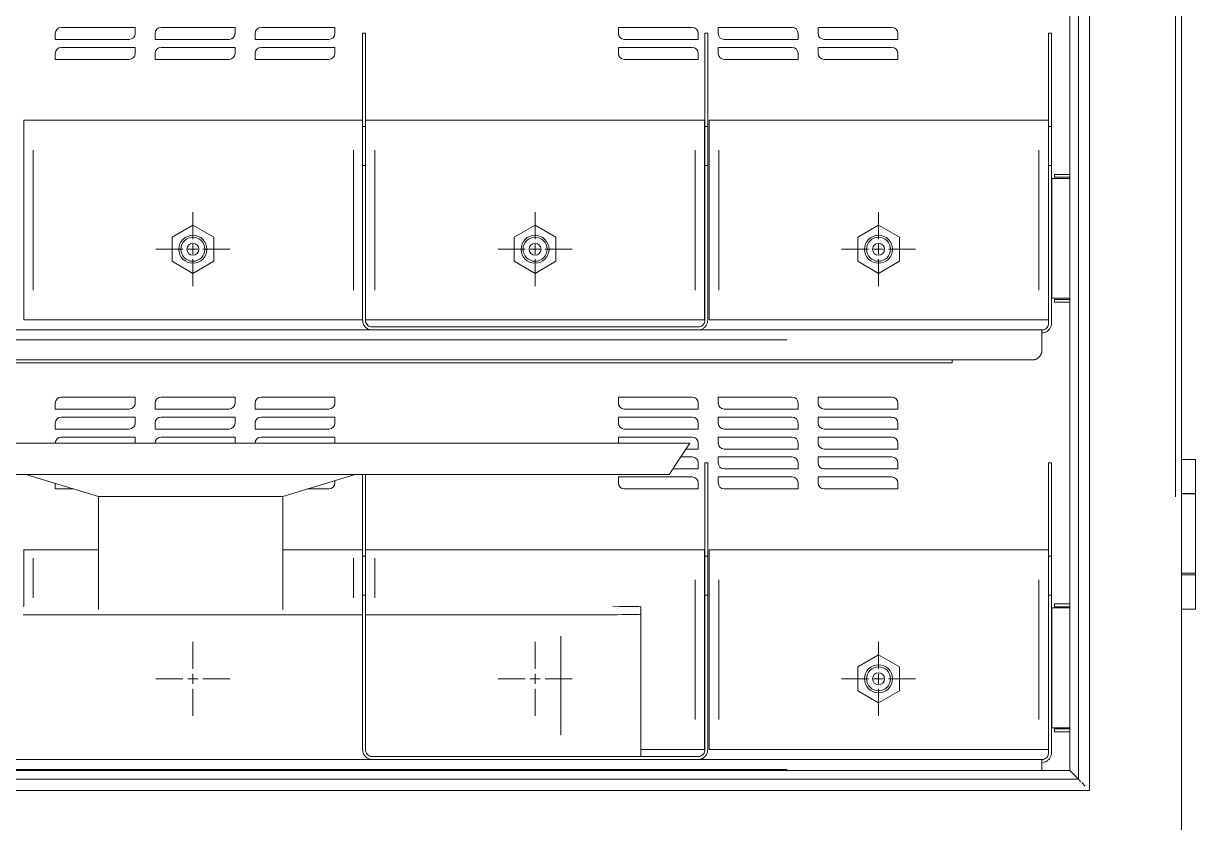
# Model space of a CAD drawing. Header units: millimetres. Extents: x 1896 to 8684, y 846 to 6829.
# Drawn here: x 4286 to 4873, y 3501 to 3901 of the extents above; entities that cross this region are included whole.
import ezdxf

# ---------------------------------------------------------------- set-up
doc = ezdxf.new("R2010")
doc.units = ezdxf.units.MM

# ---------------------------------------------------------------- blocks, each defined once
blk = doc.blocks.new('SW_CENTERMARKSYMBOL_0')
at = {"color": 0, "linetype": 'Continuous', "lineweight": 0}
for p, q in [((0, 5), (0, 18.5)), ((-5, 0), (-18.5, 0)), ((0, 0), (-2.5, 0)), ((0, 0), (0, 2.5)), ((0, 0), (0, -2.5)), ((0, 0), (2.5, 0)), ((5, 0), (18.5, 0)), ((0, -5), (0, -18.5))]:
    blk.add_line(p, q, dxfattribs=at)
blk = doc.blocks.new('SW_CENTERMARKSYMBOL_8')
at = {"color": 0, "linetype": 'Continuous', "lineweight": 0}
for p, q in [((0, 5), (0, 18.5)), ((-5, 0), (-18.5, 0)), ((0, 0), (-2.5, 0)), ((0, 0), (0, 2.5)), ((0, 0), (0, -2.5)), ((0, 0), (2.5, 0)), ((5, 0), (18.5, 0)), ((0, -5), (0, -18.5))]:
    blk.add_line(p, q, dxfattribs=at)
blk = doc.blocks.new('SW_CENTERMARKSYMBOL_9')
at = {"color": 0, "linetype": 'Continuous', "lineweight": 0}
for p, q in [((0, 5), (0, 18.5)), ((-5, 0), (-18.5, 0)), ((0, 0), (-2.5, 0)), ((0, 0), (0, 2.5)), ((0, 0), (0, -2.5)), ((0, 0), (2.5, 0)), ((5, 0), (18.5, 0)), ((0, -5), (0, -18.5))]:
    blk.add_line(p, q, dxfattribs=at)
blk = doc.blocks.new('SW_CENTERMARKSYMBOL_14')
at = {"color": 0, "linetype": 'Continuous', "lineweight": 0}
for p, q in [((0, 5), (0, 18.5)), ((-5, 0), (-18.5, 0)), ((0, 0), (-2.5, 0)), ((0, 0), (0, 2.5)), ((0, 0), (0, -2.5)), ((0, 0), (2.5, 0)), ((5, 0), (18.5, 0)), ((0, -5), (0, -18.5))]:
    blk.add_line(p, q, dxfattribs=at)
blk = doc.blocks.new('SW_CENTERMARKSYMBOL_16')
at = {"color": 0, "linetype": 'Continuous', "lineweight": 0}
for p, q in [((0, 5), (0, 18.5)), ((-5, 0), (-18.5, 0)), ((0, 0), (-2.5, 0)), ((0, 0), (0, 2.5)), ((0, 0), (0, -2.5)), ((0, 0), (2.5, 0)), ((5, 0), (18.5, 0)), ((0, -5), (0, -18.5))]:
    blk.add_line(p, q, dxfattribs=at)
blk = doc.blocks.new('SW_CENTERMARKSYMBOL_20')
at = {"color": 0, "linetype": 'Continuous', "lineweight": 0}
for p, q in [((0, 5), (0, 18.5)), ((-5, 0), (-18.5, 0)), ((0, 0), (-2.5, 0)), ((0, 0), (0, 2.5)), ((0, 0), (0, -2.5)), ((0, 0), (2.5, 0)), ((5, 0), (18.5, 0)), ((0, -5), (0, -18.5))]:
    blk.add_line(p, q, dxfattribs=at)

msp = doc.modelspace()

# ---------------------------------------------------------------- linework, layer by layer
at = {"color": 7, "linetype": 'Continuous', "lineweight": 15}
for p, q in [((4865.5483, 4741.1359), (4865.5483, 3474.1359)), ((4819.5297, 3517.1545), (4819.5297, 4690.1205)), ((4819.5483, 4690.1391), (4819.5483, 3517.1359)), ((4813.9502, 3522.7342), (4813.9502, 4684.5406)), ((4809.5576, 4680.1484), (4809.5576, 3527.1266)), ((4809.5586, 4680.1494), (4809.5586, 3527.1256)), ((4341.6621, 3899.0596), (4304.6624, 3899.0596)), ((4341.6621, 3896.0596), (4341.6621, 3899.0596)), ((4391.6623, 3899.0596), (4354.6621, 3899.0596)), ((4391.6623, 3896.0596), (4391.6623, 3899.0596)), ((4441.662, 3899.0596), (4404.6623, 3899.0596)), ((4441.662, 3896.0596), (4441.662, 3899.0596)), ((4583.5716, 3899.0596), (4583.5716, 3896.0596)), ((4620.5718, 3899.0596), (4583.5716, 3899.0596)), ((4633.5718, 3899.0596), (4633.5718, 3896.0596)), ((4670.5715, 3899.0596), (4633.5718, 3899.0596)), ((4683.5715, 3899.0596), (4683.5715, 3896.0596)), ((4720.5717, 3899.0596), (4683.5715, 3899.0596)), ((4301.6622, 3896.0596), (4301.6622, 3893.0595)), ((4301.6622, 3893.0595), (4338.6623, 3893.0595)), ((4351.6623, 3896.0596), (4351.6623, 3893.0595)), ((4351.6623, 3893.0595), (4388.662, 3893.0595)), ((4401.6621, 3896.0596), (4401.6621, 3893.0595)), ((4401.6621, 3893.0595), (4438.6622, 3893.0595)), ((4455.5261, 3896.139), (4456.959, 3896.139)), ((4455.5261, 3896.139), (4455.5261, 3849.4571)), ((4456.959, 3849.4571), (4456.959, 3896.139)), ((4586.5719, 3893.0595), (4623.5716, 3893.0595)), ((4623.5716, 3893.0595), (4623.5716, 3896.0596)), ((4626.9147, 3896.139), (4628.3481, 3896.139)), ((4626.9147, 3849.4571), (4626.9147, 3896.139)), ((4628.3481, 3896.139), (4628.3481, 3849.4571)), ((4636.5716, 3893.0595), (4673.5718, 3893.0595)), ((4673.5718, 3893.0595), (4673.5718, 3896.0596)), ((4686.5718, 3893.0595), (4723.5715, 3893.0595)), ((4723.5715, 3893.0595), (4723.5715, 3896.0596)), ((4799.02, 3896.139), (4800.4529, 3896.139)), ((4799.02, 3849.4571), (4799.02, 3896.139)), ((4800.4529, 3896.139), (4800.4529, 3849.4571)), ((4301.6622, 3886.0596), (4301.6622, 3883.0596)), ((4341.6621, 3889.0596), (4304.6624, 3889.0596)), ((4341.6621, 3886.0596), (4341.6621, 3889.0596)), ((4351.6623, 3886.0596), (4351.6623, 3883.0596)), ((4391.6623, 3889.0596), (4354.6621, 3889.0596)), ((4391.6623, 3886.0596), (4391.6623, 3889.0596)), ((4401.6621, 3886.0596), (4401.6621, 3883.0596)), ((4441.662, 3889.0596), (4404.6623, 3889.0596)), ((4441.662, 3886.0596), (4441.662, 3889.0596)), ((4583.5716, 3889.0596), (4583.5716, 3886.0596)), ((4620.5718, 3889.0596), (4583.5716, 3889.0596)), ((4623.5716, 3883.0596), (4623.5716, 3886.0596)), ((4633.5718, 3889.0596), (4633.5718, 3886.0596)), ((4670.5715, 3889.0596), (4633.5718, 3889.0596)), ((4673.5718, 3883.0596), (4673.5718, 3886.0596)), ((4683.5715, 3889.0596), (4683.5715, 3886.0596)), ((4720.5717, 3889.0596), (4683.5715, 3889.0596)), ((4723.5715, 3883.0596), (4723.5715, 3886.0596)), ((4301.6622, 3883.0596), (4338.6623, 3883.0596)), ((4351.6623, 3883.0596), (4388.662, 3883.0596)), ((4401.6621, 3883.0596), (4438.6622, 3883.0596)), ((4586.5719, 3883.0596), (4623.5716, 3883.0596)), ((4636.5716, 3883.0596), (4673.5718, 3883.0596)), ((4686.5718, 3883.0596), (4723.5715, 3883.0596)), ((4285.866, 3852.639), (4285.866, 3752.6389)), ((4290.6429, 3852.639), (4450.987, 3852.639)), ((4461.6467, 3852.639), (4621.9909, 3852.639)), ((4626.7673, 3752.6389), (4626.7673, 3852.639)), ((4629.059, 3852.639), (4629.059, 3752.6389)), ((4633.836, 3852.639), (4794.1801, 3852.639)), ((4798.9571, 3852.639), (4798.9571, 3752.6389)), ((4455.5261, 3829.8798), (4455.5261, 3849.4571)), ((4456.959, 3849.4571), (4456.959, 3829.8798)), ((4626.9147, 3829.8798), (4626.9147, 3849.4571)), ((4628.3481, 3849.4571), (4628.3481, 3829.8798)), ((4799.02, 3829.8798), (4799.02, 3849.4571)), ((4800.4529, 3849.4571), (4800.4529, 3829.8798)), ((4455.5261, 3752.6389), (4455.5261, 3829.8798)), ((4456.959, 3829.8798), (4456.959, 3752.6389)), ((4626.9147, 3829.8798), (4626.9147, 3752.6389)), ((4628.3481, 3752.6389), (4628.3481, 3829.8798)), ((4799.02, 3829.8798), (4799.02, 3751.139)), ((4800.4529, 3751.139), (4800.4529, 3829.8798)), ((4800.5735, 3823.4823), (4800.5735, 3763.4824)), ((4809.5576, 3823.4823), (4800.5735, 3823.4823)), ((4802.0079, 3825.4824), (4802.0079, 3824.0469)), ((4802.0079, 3825.4824), (4809.5576, 3825.4824)), ((4809.5576, 3824.0469), (4802.0079, 3824.0469)), ((4360.1043, 3794.0658), (4370.5484, 3800.0956)), ((4370.5484, 3800.0956), (4380.9926, 3794.0658)), ((4531.4342, 3794.0658), (4541.8784, 3800.0956)), ((4541.8784, 3800.0956), (4552.3226, 3794.0658)), ((4703.4041, 3794.0658), (4713.8483, 3800.0956)), ((4713.8483, 3800.0956), (4724.2925, 3794.0658)), ((4360.1043, 3782.0058), (4360.1043, 3794.0658)), ((4380.9926, 3794.0658), (4380.9926, 3782.0058)), ((4531.4342, 3782.0058), (4531.4342, 3794.0658)), ((4552.3226, 3794.0658), (4552.3226, 3782.0058)), ((4703.4041, 3782.0058), (4703.4041, 3794.0658)), ((4724.2925, 3794.0658), (4724.2925, 3782.0058)), ((4370.5484, 3775.976), (4360.1043, 3782.0058)), ((4380.9926, 3782.0058), (4370.5484, 3775.976)), ((4541.8784, 3775.976), (4531.4342, 3782.0058)), ((4552.3226, 3782.0058), (4541.8784, 3775.976)), ((4713.8483, 3775.976), (4703.4041, 3782.0058)), ((4724.2925, 3782.0058), (4713.8483, 3775.976)), ((4800.5735, 3763.4824), (4809.5576, 3763.4824)), ((4802.0079, 3761.4823), (4802.0079, 3762.9178)), ((4809.5576, 3762.9178), (4802.0079, 3762.9178)), ((4802.0079, 3761.4823), (4809.5576, 3761.4823)), ((4450.987, 3752.6389), (4290.6429, 3752.6389)), ((4621.9909, 3752.6389), (4461.6467, 3752.6389)), ((4794.1801, 3752.6389), (4633.836, 3752.6389)), ((3945.42, 3747.639), (4795.6764, 3747.639)), ((4623.5711, 3749.1389), (4460.303, 3749.1389)), ((4460.303, 3747.639), (4623.5711, 3747.639)), ((4795.6764, 3747.639), (4795.6764, 3742.6389)), ((4795.6764, 3742.6389), (4795.6764, 3737.639)), ((3950.2613, 3732.6389), (4790.8351, 3732.6389)), ((4750.6968, 3732.6389), (4750.6968, 3731.1261)), ((3995.9666, 3731.1261), (4750.6968, 3731.1261)), ((4301.6622, 3711.0596), (4301.6622, 3708.0596)), ((4341.6621, 3714.0596), (4304.6624, 3714.0596)), ((4341.6621, 3711.0596), (4341.6621, 3714.0596)), ((4351.6623, 3711.0596), (4351.6623, 3708.0596)), ((4391.6623, 3714.0596), (4354.6621, 3714.0596)), ((4391.6623, 3711.0596), (4391.6623, 3714.0596)), ((4401.6621, 3711.0596), (4401.6621, 3708.0596)), ((4441.662, 3714.0596), (4404.6623, 3714.0596)), ((4441.662, 3711.0596), (4441.662, 3714.0596)), ((4583.5716, 3714.0596), (4583.5716, 3711.0596)), ((4620.5718, 3714.0596), (4583.5716, 3714.0596)), ((4623.5716, 3708.0596), (4623.5716, 3711.0596)), ((4633.5718, 3714.0596), (4633.5718, 3711.0596)), ((4670.5715, 3714.0596), (4633.5718, 3714.0596)), ((4673.5718, 3708.0596), (4673.5718, 3711.0596)), ((4683.5715, 3714.0596), (4683.5715, 3711.0596)), ((4720.5717, 3714.0596), (4683.5715, 3714.0596)), ((4723.5715, 3708.0596), (4723.5715, 3711.0596)), ((4301.6622, 3708.0596), (4338.6623, 3708.0596)), ((4341.6621, 3704.0597), (4304.6624, 3704.0597)), ((4341.6621, 3701.0596), (4341.6621, 3704.0597)), ((4351.6623, 3708.0596), (4388.662, 3708.0596)), ((4391.6623, 3704.0597), (4354.6621, 3704.0597)), ((4391.6623, 3701.0596), (4391.6623, 3704.0597)), ((4401.6621, 3708.0596), (4438.6622, 3708.0596)), ((4441.662, 3704.0597), (4404.6623, 3704.0597)), ((4441.662, 3701.0596), (4441.662, 3704.0597)), ((4583.5716, 3704.0597), (4583.5716, 3701.0596)), ((4620.5718, 3704.0597), (4583.5716, 3704.0597)), ((4586.5719, 3708.0596), (4623.5716, 3708.0596)), ((4633.5718, 3704.0597), (4633.5718, 3701.0596)), ((4670.5715, 3704.0597), (4633.5718, 3704.0597)), ((4636.5716, 3708.0596), (4673.5718, 3708.0596)), ((4683.5715, 3704.0597), (4683.5715, 3701.0596)), ((4720.5717, 3704.0597), (4683.5715, 3704.0597)), ((4686.5718, 3708.0596), (4723.5715, 3708.0596)), ((4301.6622, 3701.0596), (4301.6622, 3698.0596)), ((4301.6622, 3698.0596), (4338.6623, 3698.0596)), ((4351.6623, 3701.0596), (4351.6623, 3698.0596)), ((4351.6623, 3698.0596), (4388.662, 3698.0596)), ((4401.6621, 3701.0596), (4401.6621, 3698.0596)), ((4401.6621, 3698.0596), (4438.6622, 3698.0596)), ((4586.5719, 3698.0596), (4623.5716, 3698.0596)), ((4623.5716, 3698.0596), (4623.5716, 3701.0596)), ((4636.5716, 3698.0596), (4673.5718, 3698.0596)), ((4673.5718, 3698.0596), (4673.5718, 3701.0596)), ((4686.5718, 3698.0596), (4723.5715, 3698.0596)), ((4723.5715, 3698.0596), (4723.5715, 3701.0596)), ((4341.6621, 3694.0597), (4304.6624, 3694.0597)), ((4341.6621, 3691.0596), (4341.6621, 3694.0597)), ((4391.6623, 3694.0597), (4354.6621, 3694.0597)), ((4391.6623, 3691.0596), (4391.6623, 3694.0597)), ((4441.662, 3694.0597), (4404.6623, 3694.0597)), ((4441.662, 3691.0596), (4441.662, 3694.0597)), ((4583.5716, 3694.0597), (4583.5716, 3691.0596)), ((4620.5718, 3694.0597), (4583.5716, 3694.0597)), ((4633.5718, 3694.0597), (4633.5718, 3691.0596)), ((4670.5715, 3694.0597), (4633.5718, 3694.0597)), ((4683.5715, 3694.0597), (4683.5715, 3691.0596)), ((4720.5717, 3694.0597), (4683.5715, 3694.0597)), ((4119.3797, 3690.9125), (4619.3616, 3690.9125)), ((4301.6622, 3691.0596), (4301.6622, 3690.9125)), ((4341.6588, 3690.9125), (4341.6621, 3691.0596)), ((4351.6623, 3691.0596), (4351.6623, 3690.9125)), ((4391.6585, 3690.9125), (4391.6623, 3691.0596)), ((4401.6621, 3691.0596), (4401.6621, 3690.9125)), ((4441.6587, 3690.9125), (4441.662, 3691.0596)), ((4583.5716, 3691.0596), (4583.5754, 3690.9125)), ((4609.0619, 3675.3214), (4619.3616, 3690.9125)), ((4617.4771, 3688.0596), (4623.5716, 3688.0596)), ((4623.5716, 3688.0596), (4623.5716, 3691.0596)), ((4636.5716, 3688.0596), (4673.5718, 3688.0596)), ((4673.5718, 3688.0596), (4673.5718, 3691.0596)), ((4686.5718, 3688.0596), (4723.5715, 3688.0596)), ((4723.5715, 3688.0596), (4723.5715, 3691.0596)), ((4620.5718, 3684.0597), (4614.8345, 3684.0597)), ((4623.5716, 3678.0596), (4623.5716, 3681.0596)), ((4626.9147, 3681.139), (4628.3481, 3681.139)), ((4626.9147, 3634.4569), (4626.9147, 3681.139)), ((4628.3481, 3681.139), (4628.3481, 3634.4569)), ((4633.5718, 3684.0597), (4633.5718, 3681.0596)), ((4670.5715, 3684.0597), (4633.5718, 3684.0597)), ((4673.5718, 3678.0596), (4673.5718, 3681.0596)), ((4683.5715, 3684.0597), (4683.5715, 3681.0596)), ((4720.5717, 3684.0597), (4683.5715, 3684.0597)), ((4723.5715, 3678.0596), (4723.5715, 3681.0596)), ((4799.02, 3681.139), (4800.4529, 3681.139)), ((4799.02, 3634.4569), (4799.02, 3681.139)), ((4800.4529, 3681.139), (4800.4529, 3634.4569)), ((4865.5483, 3682.8495), (4865.5745, 3682.8495)), ((4865.5745, 3682.8495), (4865.5745, 3679.8494)), ((4865.5745, 3682.8495), (4872.5745, 3682.8495)), ((4865.5745, 3679.8494), (4865.5745, 3668.8276)), ((4872.5745, 3665.8276), (4872.5745, 3682.8495)), ((4129.6794, 3675.3214), (4609.0619, 3675.3214)), ((4286.9546, 3675.3214), (4323.2219, 3664.3432)), ((4415.5194, 3664.3432), (4451.7867, 3675.3214)), ((4455.5261, 3675.3214), (4455.5261, 3634.4569)), ((4456.959, 3634.4569), (4456.959, 3675.3214)), ((4583.5716, 3674.0597), (4583.5716, 3671.0597)), ((4620.5718, 3674.0597), (4583.5716, 3674.0597)), ((4610.871, 3678.0596), (4623.5716, 3678.0596)), ((4633.5718, 3674.0597), (4633.5718, 3671.0597)), ((4670.5715, 3674.0597), (4633.5718, 3674.0597)), ((4636.5716, 3678.0596), (4673.5718, 3678.0596)), ((4683.5715, 3674.0597), (4683.5715, 3671.0597)), ((4720.5717, 3674.0597), (4683.5715, 3674.0597)), ((4686.5718, 3678.0596), (4723.5715, 3678.0596)), ((4301.6622, 3670.8694), (4301.6622, 3668.0596)), ((4301.6622, 3668.0596), (4310.9447, 3668.0596)), ((4427.7965, 3668.0596), (4438.6622, 3668.0596)), ((4441.662, 3671.0597), (4441.662, 3672.2568)), ((4586.5719, 3668.0596), (4623.5716, 3668.0596)), ((4623.5716, 3668.0596), (4623.5716, 3671.0597)), ((4636.5716, 3668.0596), (4673.5718, 3668.0596)), ((4673.5718, 3668.0596), (4673.5718, 3671.0597)), ((4686.5718, 3668.0596), (4723.5715, 3668.0596)), ((4723.5715, 3668.0596), (4723.5715, 3671.0597)), ((4865.5745, 3668.8276), (4865.5745, 3665.8276)), ((4323.2219, 3664.3432), (4323.2219, 3607.6649)), ((4323.2219, 3664.3432), (4415.5194, 3664.3432)), ((4415.5194, 3607.6649), (4415.5194, 3664.3432)), ((4865.5745, 3665.8276), (4865.5483, 3665.8276)), ((4865.5483, 3665.5601), (4872.5745, 3665.5601)), ((4872.5745, 3665.8276), (4865.5745, 3665.8276)), ((4868.9629, 3665.5601), (4868.9629, 3665.8276)), ((4872.5745, 3625.1388), (4872.5745, 3665.5601)), ((4285.866, 3637.6389), (4285.866, 3609.3634)), ((4290.6429, 3637.6389), (4323.2219, 3637.6389)), ((4415.5194, 3637.6389), (4450.987, 3637.6389)), ((4455.5261, 3614.8797), (4455.5261, 3634.4569)), ((4456.959, 3634.4569), (4456.959, 3614.8797)), ((4461.6467, 3637.6389), (4621.9909, 3637.6389)), ((4626.7673, 3637.6389), (4626.7673, 3537.639)), ((4626.9147, 3614.8797), (4626.9147, 3634.4569)), ((4628.3481, 3634.4569), (4628.3481, 3614.8797)), ((4629.059, 3637.6389), (4629.059, 3537.639)), ((4633.836, 3637.6389), (4794.1801, 3637.6389)), ((4798.9571, 3637.6389), (4798.9571, 3537.639)), ((4799.02, 3614.8797), (4799.02, 3634.4569)), ((4800.4529, 3634.4569), (4800.4529, 3614.8797)), ((4865.5483, 3625.8736), (4865.5745, 3625.8736)), ((4865.5745, 3625.8736), (4865.5745, 3622.8736)), ((4865.5745, 3625.8736), (4872.5745, 3625.8736)), ((4872.5745, 3625.1388), (4865.5745, 3625.1388)), ((4865.5745, 3622.8736), (4865.5745, 3610.8494)), ((4872.5745, 3607.8494), (4872.5745, 3625.8736)), ((4285.866, 3609.396), (4285.5703, 3609.396)), ((4455.5261, 3537.639), (4455.5261, 3614.8797)), ((4456.959, 3614.8797), (4456.959, 3537.639)), ((4626.9147, 3614.8797), (4626.9147, 3537.639)), ((4628.3481, 3537.639), (4628.3481, 3614.8797)), ((4799.02, 3614.8797), (4799.02, 3536.1391)), ((4800.4529, 3536.1391), (4800.4529, 3614.8797)), ((4802.0079, 3610.4823), (4802.0079, 3609.047)), ((4802.0079, 3610.4823), (4809.5576, 3610.4823)), ((4865.5745, 3610.8494), (4865.5745, 3607.8494)), ((4455.5261, 3605.0556), (4285.5703, 3605.0556)), ((4554.7778, 3605.0556), (4456.959, 3605.0556)), ((4594.7778, 3605.3386), (4594.7778, 3609.1128)), ((4594.7778, 3605.3386), (4594.7778, 3534.139)), ((4809.5576, 3608.4824), (4800.5735, 3608.4824)), ((4800.5735, 3608.4824), (4800.5735, 3548.4822)), ((4809.5576, 3609.047), (4802.0079, 3609.047)), ((4865.5745, 3607.8494), (4865.5483, 3607.8494)), ((4872.5745, 3607.8494), (4865.5745, 3607.8494)), ((4713.8483, 3585.0957), (4703.4041, 3579.0656)), ((4724.2925, 3579.0656), (4713.8483, 3585.0957)), ((4703.4041, 3579.0656), (4703.4041, 3567.0059)), ((4724.2925, 3567.0059), (4724.2925, 3579.0656)), ((4703.4041, 3567.0059), (4713.8483, 3560.9758)), ((4713.8483, 3560.9758), (4724.2925, 3567.0059)), ((4800.5735, 3548.4822), (4809.5576, 3548.4822)), ((4802.0079, 3546.4824), (4802.0079, 3547.9177)), ((4809.5576, 3547.9177), (4802.0079, 3547.9177)), ((4802.0079, 3546.4824), (4809.5576, 3546.4824)), ((4623.5711, 3534.139), (4460.303, 3534.139)), ((4621.9909, 3537.639), (4594.7778, 3537.639)), ((4794.1801, 3537.639), (4633.836, 3537.639)), ((4809.5586, 3527.1256), (3931.5378, 3527.1256)), ((3931.5388, 3527.1266), (4809.5576, 3527.1266)), ((3945.42, 3532.6391), (4795.6764, 3532.6391)), ((4460.303, 3532.6391), (4623.5711, 3532.6391)), ((4795.6764, 3532.6391), (4795.6764, 3527.639)), ((4795.6764, 3527.639), (4795.6764, 3527.1266)), ((4809.5576, 3527.1266), (4809.5586, 3527.1256)), ((4809.5586, 3527.1256), (4813.9502, 3522.7342)), ((3927.1466, 3522.7342), (4813.9502, 3522.7342)), ((4819.5483, 3517.1359), (3921.5481, 3517.1359)), ((3921.5667, 3517.1545), (4819.5297, 3517.1545)), ((4594.7778, 3517.1545), (4594.7778, 3517.1359)), ((4750.6968, 3517.1545), (4750.6968, 3517.1359))]:
    msp.add_line(p, q, dxfattribs=at)
at = {"color": 8, "linetype": 'Continuous', "lineweight": 15}
for p, q in [((4862.5481, 3664.1861), (4862.5481, 4551.086)), ((4455.7411, 3849.4571), (4456.7444, 3849.4571)), ((4627.1297, 3849.4571), (4628.133, 3849.4571)), ((4799.235, 3849.4571), (4800.2383, 3849.4571)), ((4290.6429, 3837.6389), (4290.6429, 3767.639)), ((4450.987, 3837.6389), (4450.987, 3767.639)), ((4461.6467, 3767.639), (4461.6467, 3837.6389)), ((4621.9909, 3767.639), (4621.9909, 3837.6389)), ((4633.836, 3837.6389), (4633.836, 3767.639)), ((4794.1801, 3837.6389), (4794.1801, 3767.639)), ((4456.7444, 3829.8798), (4455.7411, 3829.8798)), ((4628.133, 3829.8798), (4627.1297, 3829.8798)), ((4800.2383, 3829.8798), (4799.235, 3829.8798)), ((4668.1377, 3742.6389), (4072.9587, 3742.6389)), ((4865.5703, 3679.8494), (4865.5521, 3679.8494)), ((4865.5521, 3668.8276), (4865.5703, 3668.8276)), ((4290.6429, 3633.3924), (4290.6429, 3613.5748)), ((4450.987, 3633.3924), (4450.987, 3613.5748)), ((4455.7411, 3634.4569), (4456.7444, 3634.4569)), ((4461.6467, 3633.3924), (4461.6467, 3613.5748)), ((4627.1297, 3634.4569), (4628.133, 3634.4569)), ((4799.235, 3634.4569), (4800.2383, 3634.4569)), ((4621.9909, 3622.639), (4621.9909, 3552.6391)), ((4633.836, 3622.639), (4633.836, 3552.6391)), ((4794.1801, 3622.639), (4794.1801, 3552.6391)), ((4865.5703, 3622.8736), (4865.5521, 3622.8736)), ((4456.7444, 3614.8797), (4455.7411, 3614.8797)), ((4628.133, 3614.8797), (4627.1297, 3614.8797)), ((4800.2383, 3614.8797), (4799.235, 3614.8797)), ((4865.5521, 3610.8494), (4865.5703, 3610.8494)), ((4554.7778, 3544.7765), (4554.7778, 3594.4181)), ((4668.1377, 3527.639), (4072.9587, 3527.639)), ((4554.7778, 3517.1388), (4554.7778, 3517.1516)), ((4815.6144, 3521.0696), (4817.3401, 3519.3444))]:
    msp.add_line(p, q, dxfattribs=at)
at = {"color": 7, "linetype": 'Continuous', "lineweight": 15}
for centre, radius in [((4370.5483, 3788.0358), 7), ((4370.5483, 3788.0358), 6.0092), ((4541.8783, 3788.0358), 7), ((4541.8783, 3788.0358), 6.0092), ((4713.8483, 3788.0358), 7), ((4713.8483, 3788.0358), 6.0092), ((4370.5483, 3788.0358), 3), ((4541.8783, 3788.0358), 3), ((4713.8483, 3788.0358), 3), ((4713.8483, 3573.0358), 7), ((4713.8483, 3573.0358), 6.0092), ((4713.8483, 3573.0358), 3)]:
    msp.add_circle(centre, radius, dxfattribs=at)
for centre, start, end in [((4304.6622, 3896.0596), 90, 180), ((4354.6622, 3896.0596), 90, 180), ((4404.6622, 3896.0596), 90, 180), ((4620.5717, 3896.0596), 0, 90), ((4670.5717, 3896.0596), 0, 90), ((4720.5717, 3896.0596), 0, 90), ((4338.6622, 3896.0596), 270, 0), ((4388.6622, 3896.0596), 270, 0), ((4438.6622, 3896.0596), 270, 0), ((4586.5717, 3896.0596), 180, 270), ((4636.5717, 3896.0596), 180, 270), ((4686.5717, 3896.0596), 180, 270), ((4304.6622, 3886.0596), 90, 180), ((4338.6622, 3886.0596), 270, 0), ((4354.6622, 3886.0596), 90, 180), ((4388.6622, 3886.0596), 270, 0), ((4404.6622, 3886.0596), 90, 180), ((4438.6622, 3886.0596), 270, 0), ((4586.5717, 3886.0596), 180, 270), ((4620.5717, 3886.0596), 0, 90), ((4636.5717, 3886.0596), 180, 270), ((4670.5717, 3886.0596), 0, 90), ((4686.5717, 3886.0596), 180, 270), ((4720.5717, 3886.0596), 0, 90), ((4304.6622, 3711.0596), 90, 180), ((4338.6622, 3711.0596), 270, 0), ((4354.6622, 3711.0596), 90, 180), ((4388.6622, 3711.0596), 270, 0), ((4404.6622, 3711.0596), 90, 180), ((4438.6622, 3711.0596), 270, 0), ((4586.5717, 3711.0596), 180, 270), ((4620.5717, 3711.0596), 0, 90), ((4636.5717, 3711.0596), 180, 270), ((4670.5717, 3711.0596), 0, 90), ((4686.5717, 3711.0596), 180, 270), ((4720.5717, 3711.0596), 0, 90), ((4304.6622, 3701.0596), 90, 180), ((4354.6622, 3701.0596), 90, 180), ((4404.6622, 3701.0596), 90, 180), ((4620.5717, 3701.0596), 0, 90), ((4670.5717, 3701.0596), 0, 90), ((4720.5717, 3701.0596), 0, 90), ((4338.6622, 3701.0596), 270, 0), ((4388.6622, 3701.0596), 270, 0), ((4438.6622, 3701.0596), 270, 0), ((4586.5717, 3701.0596), 180, 270), ((4636.5717, 3701.0596), 180, 270), ((4686.5717, 3701.0596), 180, 270), ((4304.6622, 3691.0596), 90, 180), ((4354.6622, 3691.0596), 90, 180), ((4404.6622, 3691.0596), 90, 180), ((4620.5717, 3691.0596), 0, 90), ((4670.5717, 3691.0596), 0, 90), ((4720.5717, 3691.0596), 0, 90), ((4636.5717, 3691.0596), 180, 270), ((4686.5717, 3691.0596), 180, 270), ((4620.5717, 3681.0596), 0, 90), ((4636.5717, 3681.0596), 180, 270), ((4670.5717, 3681.0596), 0, 90), ((4686.5717, 3681.0596), 180, 270), ((4720.5717, 3681.0596), 0, 90), ((4620.5717, 3671.0596), 0, 90), ((4670.5717, 3671.0596), 0, 90), ((4720.5717, 3671.0596), 0, 90), ((4438.6622, 3671.0596), 270, 0), ((4586.5717, 3671.0596), 180, 270), ((4636.5717, 3671.0596), 180, 270), ((4686.5717, 3671.0596), 180, 270)]:
    msp.add_arc(centre, 3, start, end, dxfattribs=at)
for centre, start_param, end_param in [((4554.7778, 3609.1129), 0, 0.86362427), ((4554.7778, 3605.3387), 4.71238898, 6.28318531)]:
    msp.add_ellipse(centre, major_axis=(40, 0), ratio=0.00707547, start_param=start_param, end_param=end_param, dxfattribs=at)
for points, knots in [([(4285.866, 3852.639), (4285.9227, 3852.639), (4286.0361, 3852.639), (4286.9217, 3852.639), (4288.2135, 3852.639), (4289.5426, 3852.639), (4290.3637, 3852.639), (4290.6429, 3852.639)], [0, 0, 0, 0, 0.22766436, 0.4554717, 0.67794098, 0.89050266, 1, 1, 1, 1]), ([(4450.987, 3852.639), (4451.5065, 3852.639), (4452.545, 3852.639), (4453.9236, 3852.639), (4455.0048, 3852.639), (4455.3564, 3852.639), (4455.5261, 3852.639)], [0, 0, 0, 0, 0.25188499, 0.50363346, 0.76048169, 1, 1, 1, 1]), ([(4456.8698, 3852.639), (4456.9265, 3852.639), (4457.0399, 3852.639), (4457.9255, 3852.639), (4459.2173, 3852.639), (4460.5464, 3852.639), (4461.3676, 3852.639), (4461.6467, 3852.639)], [0, 0, 0, 0, 0.22766436, 0.4554717, 0.67794098, 0.89050266, 1, 1, 1, 1]), ([(4621.9909, 3852.639), (4622.5096, 3852.639), (4623.5467, 3852.639), (4624.9359, 3852.639), (4626.0163, 3852.639), (4626.6609, 3852.639), (4626.7345, 3852.639), (4626.7673, 3852.639)], [0, 0, 0, 0, 0.20257883, 0.40504787, 0.61161839, 0.82694963, 1, 1, 1, 1]), ([(4629.059, 3852.639), (4629.1157, 3852.639), (4629.229, 3852.639), (4630.1153, 3852.639), (4631.4066, 3852.639), (4632.7356, 3852.639), (4633.5568, 3852.639), (4633.836, 3852.639)], [0, 0, 0, 0, 0.227668198, 0.455509696, 0.677935558, 0.89050082, 1, 1, 1, 1]), ([(4794.1801, 3852.639), (4794.6988, 3852.639), (4795.736, 3852.639), (4797.1251, 3852.639), (4798.2056, 3852.639), (4798.8499, 3852.639), (4798.924, 3852.639), (4798.9571, 3852.639)], [0, 0, 0, 0, 0.20257723, 0.40504467, 0.61161356, 0.8269431, 1, 1, 1, 1]), ([(4290.6429, 3752.6389), (4290.1242, 3752.6389), (4289.0871, 3752.6389), (4287.6979, 3752.6389), (4286.6174, 3752.6389), (4285.9731, 3752.6389), (4285.899, 3752.6389), (4285.866, 3752.6389)], [0, 0, 0, 0, 0.20257723, 0.40504467, 0.61161356, 0.8269431, 1, 1, 1, 1]), ([(4455.5261, 3752.6389), (4455.5109, 3752.6389), (4455.4121, 3752.6389), (4454.6829, 3752.6389), (4453.4228, 3752.6389), (4452.0867, 3752.6389), (4451.266, 3752.6389), (4450.987, 3752.6389)], [0, 0, 0, 0, 0.05065423, 0.33071568, 0.60412026, 0.86540424, 1, 1, 1, 1]), ([(4455.5261, 3752.6389), (4455.5825, 3752.0562), (4455.6955, 3750.8904), (4456.5819, 3749.3467), (4457.8736, 3748.2209), (4459.2027, 3747.7), (4460.0238, 3747.6545), (4460.303, 3747.639)], [0, 0, 0, 0, 0.22764843, 0.45547611, 0.67793925, 0.89050184, 1, 1, 1, 1]), ([(4461.6467, 3752.6389), (4461.128, 3752.6389), (4460.0909, 3752.6389), (4458.7017, 3752.6389), (4457.6212, 3752.6389), (4456.9769, 3752.6389), (4456.9028, 3752.6389), (4456.8698, 3752.6389)], [0, 0, 0, 0, 0.20257723, 0.40504467, 0.61161356, 0.8269431, 1, 1, 1, 1]), ([(4456.959, 3752.6389), (4456.9986, 3752.231), (4457.0778, 3751.415), (4457.6982, 3750.3343), (4458.6023, 3749.5463), (4459.5327, 3749.1818), (4460.1075, 3749.1498), (4460.303, 3749.1389)], [0, 0, 0, 0, 0.22765556, 0.45546747, 0.67793713, 0.89046543, 1, 1, 1, 1]), ([(4626.7673, 3752.6389), (4626.7109, 3752.6389), (4626.598, 3752.6389), (4625.7115, 3752.6389), (4624.4203, 3752.6389), (4623.0912, 3752.6389), (4622.27, 3752.6389), (4621.9909, 3752.6389)], [0, 0, 0, 0, 0.22766017, 0.45550403, 0.67793221, 0.89049968, 1, 1, 1, 1]), ([(4626.9147, 3752.6389), (4626.8751, 3752.231), (4626.7959, 3751.4149), (4626.1755, 3750.3345), (4625.2718, 3749.5461), (4624.3414, 3749.1818), (4623.7666, 3749.1498), (4623.5711, 3749.1389)], [0, 0, 0, 0, 0.2276709, 0.45549816, 0.67791543, 0.89045805, 1, 1, 1, 1]), ([(4623.5711, 3747.639), (4624.0902, 3747.6907), (4625.1278, 3747.7941), (4626.517, 3748.5976), (4627.5971, 3749.7896), (4628.2413, 3751.2057), (4628.3152, 3752.1973), (4628.3481, 3752.6389)], [0, 0, 0, 0, 0.202707629, 0.405224238, 0.611776728, 0.82713712, 1, 1, 1, 1]), ([(4633.836, 3752.6389), (4633.3173, 3752.6389), (4632.2801, 3752.6389), (4630.8909, 3752.6389), (4629.8104, 3752.6389), (4629.1661, 3752.6389), (4629.092, 3752.6389), (4629.059, 3752.6389)], [0, 0, 0, 0, 0.20257723, 0.40504467, 0.61161356, 0.8269431, 1, 1, 1, 1]), ([(4798.9571, 3752.6389), (4798.9004, 3752.6389), (4798.787, 3752.6389), (4797.9013, 3752.6389), (4796.6095, 3752.6389), (4795.2805, 3752.6389), (4794.4593, 3752.6389), (4794.1801, 3752.6389)], [0, 0, 0, 0, 0.22766436, 0.4554717, 0.67794098, 0.89050266, 1, 1, 1, 1]), ([(4799.02, 3751.139), (4798.9804, 3750.7311), (4798.9012, 3749.915), (4798.2807, 3748.8346), (4797.3771, 3748.0459), (4796.4465, 3747.6816), (4795.8717, 3747.6498), (4795.6764, 3747.639)], [0, 0, 0, 0, 0.22766641, 0.455489174, 0.677931213, 0.890553037, 1, 1, 1, 1]), ([(4795.6764, 3746.1389), (4796.1953, 3746.1908), (4797.2328, 3746.2946), (4798.6224, 3747.0973), (4799.7022, 3748.2898), (4800.3468, 3749.7057), (4800.4202, 3750.6974), (4800.4529, 3751.139)], [0, 0, 0, 0, 0.202651774, 0.405208137, 0.611784011, 0.827144736, 1, 1, 1, 1]), ([(4790.8351, 3732.6389), (4790.9617, 3732.6418), (4791.1517, 3732.6462), (4791.4036, 3732.6722), (4791.5915, 3732.6992), (4791.8405, 3732.745), (4792.0865, 3732.8058), (4792.3282, 3732.8814), (4792.6863, 3733.0094), (4793.0894, 3733.2006), (4793.5185, 3733.4713), (4793.7725, 3733.6609), (4794.0148, 3733.8645), (4794.1985, 3734.0391), (4794.3723, 3734.223), (4794.5381, 3734.4143), (4794.6934, 3734.6146), (4794.8373, 3734.8229), (4794.972, 3735.0372), (4795.0961, 3735.2581), (4795.2058, 3735.4864), (4795.3077, 3735.718), (4795.3962, 3735.9554), (4795.4722, 3736.1969), (4795.5215, 3736.3803), (4795.5789, 3736.6269), (4795.6224, 3736.8765), (4795.6523, 3737.1279), (4795.6716, 3737.361), (4795.6745, 3737.5316), (4795.6764, 3737.639)], [0, 0, 0, 0, 0.04915657, 0.07371532, 0.09827502, 0.12280655, 0.17200477, 0.19650666, 0.22107819, 0.31962534, 0.36879077, 0.41790657, 0.4424964, 0.49162074, 0.51617354, 0.5407327, 0.58987927, 0.61445693, 0.63897099, 0.6881387, 0.71270019, 0.73726237, 0.78637783, 0.81094782, 0.83552519, 0.86007155, 0.90921018, 0.93378546, 0.95833028, 1, 1, 1, 1]), ([(4285.866, 3637.6389), (4285.9227, 3637.6389), (4286.0361, 3637.6389), (4286.9217, 3637.6389), (4288.2135, 3637.6389), (4289.5426, 3637.6389), (4290.3637, 3637.6389), (4290.6429, 3637.6389)], [0, 0, 0, 0, 0.22766436, 0.4554717, 0.67794098, 0.89050266, 1, 1, 1, 1]), ([(4450.987, 3637.6389), (4451.5065, 3637.6389), (4452.545, 3637.6389), (4453.9236, 3637.6389), (4455.0048, 3637.6389), (4455.3564, 3637.6389), (4455.5261, 3637.6389)], [0, 0, 0, 0, 0.25188499, 0.50363346, 0.76048169, 1, 1, 1, 1]), ([(4456.8698, 3637.6389), (4456.9265, 3637.6389), (4457.0399, 3637.6389), (4457.9255, 3637.6389), (4459.2173, 3637.6389), (4460.5464, 3637.6389), (4461.3676, 3637.6389), (4461.6467, 3637.6389)], [0, 0, 0, 0, 0.22766436, 0.4554717, 0.67794098, 0.89050266, 1, 1, 1, 1]), ([(4621.9909, 3637.6389), (4622.5096, 3637.6389), (4623.5467, 3637.6389), (4624.9359, 3637.6389), (4626.0163, 3637.6389), (4626.6609, 3637.6389), (4626.7345, 3637.6389), (4626.7673, 3637.6389)], [0, 0, 0, 0, 0.20257883, 0.40504787, 0.61161839, 0.82694963, 1, 1, 1, 1]), ([(4629.059, 3637.6389), (4629.1157, 3637.6389), (4629.229, 3637.6389), (4630.1153, 3637.6389), (4631.4066, 3637.6389), (4632.7356, 3637.6389), (4633.5568, 3637.6389), (4633.836, 3637.6389)], [0, 0, 0, 0, 0.227668198, 0.455509696, 0.677935558, 0.89050082, 1, 1, 1, 1]), ([(4794.1801, 3637.6389), (4794.6988, 3637.6389), (4795.736, 3637.6389), (4797.1251, 3637.6389), (4798.2056, 3637.6389), (4798.8499, 3637.6389), (4798.924, 3637.6389), (4798.9571, 3637.6389)], [0, 0, 0, 0, 0.20257723, 0.40504467, 0.61161356, 0.8269431, 1, 1, 1, 1]), ([(4455.5261, 3537.639), (4455.5825, 3537.0563), (4455.6954, 3535.8904), (4456.582, 3534.3467), (4457.8735, 3533.2207), (4459.2026, 3532.6997), (4460.0238, 3532.6545), (4460.303, 3532.6391)], [0, 0, 0, 0, 0.22764444, 0.45546812, 0.67794776, 0.89050661, 1, 1, 1, 1]), ([(4456.959, 3537.639), (4456.9986, 3537.2311), (4457.0778, 3536.415), (4457.6981, 3535.3343), (4458.6024, 3534.5465), (4459.5326, 3534.1815), (4460.1075, 3534.1497), (4460.303, 3534.139)], [0, 0, 0, 0, 0.22765292, 0.45546218, 0.67792925, 0.89047079, 1, 1, 1, 1]), ([(4626.7673, 3537.639), (4626.7109, 3537.639), (4626.598, 3537.639), (4625.7115, 3537.639), (4624.4203, 3537.639), (4623.0912, 3537.639), (4622.27, 3537.639), (4621.9909, 3537.639)], [0, 0, 0, 0, 0.22766017, 0.45550403, 0.67793221, 0.89049968, 1, 1, 1, 1]), ([(4626.9147, 3537.639), (4626.8751, 3537.2311), (4626.7959, 3536.415), (4626.1755, 3535.3345), (4625.2717, 3534.5463), (4624.3415, 3534.1815), (4623.7666, 3534.1498), (4623.5711, 3534.139)], [0, 0, 0, 0, 0.22766826, 0.45549287, 0.67790755, 0.89046341, 1, 1, 1, 1]), ([(4623.5711, 3532.6391), (4624.0901, 3532.6908), (4625.1277, 3532.7943), (4626.5172, 3533.5974), (4627.597, 3534.7897), (4628.2414, 3536.2057), (4628.3152, 3537.1974), (4628.3481, 3537.639)], [0, 0, 0, 0, 0.202706016, 0.405205907, 0.611779818, 0.827138495, 1, 1, 1, 1]), ([(4633.836, 3537.639), (4633.3173, 3537.639), (4632.2801, 3537.639), (4630.8909, 3537.639), (4629.8104, 3537.639), (4629.1661, 3537.639), (4629.092, 3537.639), (4629.059, 3537.639)], [0, 0, 0, 0, 0.20257723, 0.40504467, 0.61161356, 0.8269431, 1, 1, 1, 1]), ([(4798.9571, 3537.639), (4798.9004, 3537.639), (4798.787, 3537.639), (4797.9013, 3537.639), (4796.6095, 3537.639), (4795.2805, 3537.639), (4794.4593, 3537.639), (4794.1801, 3537.639)], [0, 0, 0, 0, 0.22766436, 0.4554717, 0.67794098, 0.89050266, 1, 1, 1, 1]), ([(4799.02, 3536.1391), (4798.9804, 3535.7312), (4798.9011, 3534.9151), (4798.2809, 3533.8345), (4797.377, 3533.046), (4796.4465, 3532.6817), (4795.8717, 3532.6499), (4795.6764, 3532.6391)], [0, 0, 0, 0, 0.22766418, 0.45552366, 0.67793436, 0.89055411, 1, 1, 1, 1]), ([(4795.6764, 3531.1389), (4796.1953, 3531.1907), (4797.2329, 3531.2943), (4798.6223, 3532.0974), (4799.7023, 3533.2896), (4800.3468, 3534.7056), (4800.4202, 3535.6974), (4800.4529, 3536.1391)], [0, 0, 0, 0, 0.20264291, 0.40521079, 0.61175995, 0.82711687, 1, 1, 1, 1]), ([(4813.9501, 3522.7342), (4813.9507, 3522.7335), (4813.952, 3522.7322), (4813.9627, 3522.7212), (4813.9801, 3522.7038), (4814.0048, 3522.6791), (4814.0367, 3522.6474), (4814.0959, 3522.5884), (4814.2029, 3522.4806), (4814.361, 3522.3236), (4814.5462, 3522.137), (4814.741, 3521.9436), (4814.9223, 3521.7617), (4815.0569, 3521.6272), (4815.1232, 3521.561), (4815.1501, 3521.5342)], [0, 0, 0, 0, 0.03917633, 0.07923084, 0.12027767, 0.1624093, 0.20570038, 0.25021197, 0.36597115, 0.50001245, 0.60932434, 0.74996219, 0.87729806, 0.95025496, 1, 1, 1, 1])]:
    msp.add_open_spline(points, degree=3, knots=knots, dxfattribs=at)

# ---------------------------------------------------------------- block references
at = {"color": 7, "linetype": 'Continuous', "lineweight": 0}
for name, p in [('SW_CENTERMARKSYMBOL_20', (4370.5483, 3788.0358)), ('SW_CENTERMARKSYMBOL_9', (4541.8783, 3788.0358)), ('SW_CENTERMARKSYMBOL_14', (4713.8483, 3788.0358)), ('SW_CENTERMARKSYMBOL_0', (4370.5483, 3573.0358)), ('SW_CENTERMARKSYMBOL_16', (4541.8783, 3573.0358)), ('SW_CENTERMARKSYMBOL_8', (4713.8483, 3573.0358))]:
    msp.add_blockref(name, p, dxfattribs=at)

doc.saveas('drawing.dxf')
